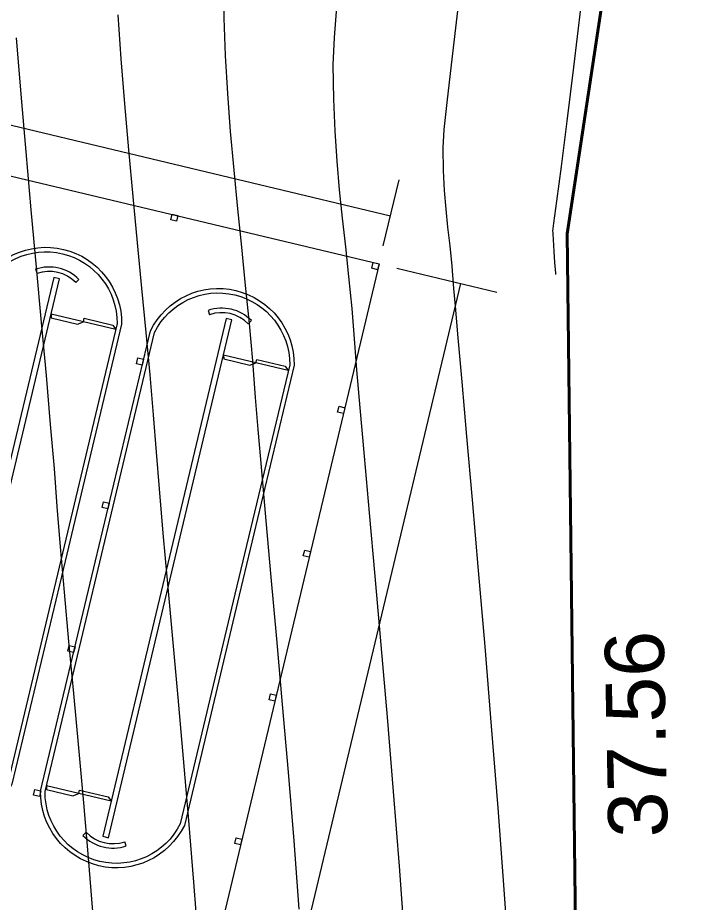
# Model space of a CAD drawing. Header units: metres. Extents: x 2572 to 5235, y 1556 to 2684.
# Drawn here: x 2951.89 to 2974.48, y 2313.98 to 2343.93 of the extents above; entities that cross this region are included whole.
import ezdxf

# ---------------------------------------------------------------- set-up
doc = ezdxf.new("R2010")
doc.units = ezdxf.units.M
doc.linetypes.add('DASHDOT', pattern=[25.4, 12.7, -6.35, 0, -6.35])
doc.linetypes.add('HIDDEN2', pattern=[4.7625, 3.175, -1.5875])
for name, color, linetype, lineweight in [('ACERO LONG', 211, 'Continuous', 35), ('Structural - Grid_Pen_No__15', 214, 'Continuous', 25), ('tuberia-agua', 132, 'DASHDOT', 25), ('vanos', 145, 'Continuous', 9), ('VIGAS DE LOSA1', 190, 'Continuous', 9)]:
    doc.layers.add(name, color=color, linetype=linetype, lineweight=lineweight)
doc.layers.add('SOMBREADO', color=7, linetype='Continuous')
doc.styles.get("Standard").update_dxf_attribs({"font": 'arial.ttf'})
doc.dimstyles.new('ISO-25', dxfattribs={"dimtxt": 0.5, "dimasz": 2.4995, "dimexe": 1.25, "dimexo": 0.625, "dimtad": 1, "dimtxsty": 'Standard', "dimblk": 'NONE', "dimblk2": 'NONE', "dimcen": 2.5, "dimadec": 0, "dimazin": 0, "dimtfac": 1, "dimtmove": 0, "dimatfit": 3, "dimfxl": 1, "dimarcsym": 0})

# ---------------------------------------------------------------- blocks, each defined once
blk = doc.blocks.new('*D181')
at = {"color": 0, "lineweight": -2, "transparency": 16777216}
for p, q in [((2898.9, 2351.807), (2899.434, 2354.046)), ((2899.144, 2352.83), (2964.51, 2337.236)), ((2964.265, 2336.213), (2964.8, 2338.452))]:
    blk.add_line(p, q, dxfattribs=at)
at = {"layer": 'Defpoints', "color": 0, "transparency": 16777216}
for p in [(2898.755, 2351.199), (2964.51, 2337.236), (2964.12, 2335.605)]:
    blk.add_point(p, dxfattribs=at)
at = {"color": 0, "transparency": 16777216, "insert": (2932.042, 2345.933), "char_height": 0.5, "attachment_point": 5, "rotation": 346.5817}
blk.add_mtext('67,2', dxfattribs=at)
blk = doc.blocks.new('_None')
blk = doc.blocks.new('*D188')
at = {"color": 0, "lineweight": -2, "transparency": 16777216}
for p, q in [((2964.728, 2335.46), (2968.104, 2334.654)), ((2951.34, 2269.773), (2966.888, 2334.944)), ((2949.18, 2270.289), (2952.556, 2269.483))]:
    blk.add_line(p, q, dxfattribs=at)
at = {"layer": 'Defpoints', "color": 0, "transparency": 16777216}
for p in [(2964.12, 2335.605), (2966.888, 2334.944), (2948.573, 2270.434)]:
    blk.add_point(p, dxfattribs=at)
at = {"color": 0, "transparency": 16777216, "insert": (2958.258, 2302.563), "char_height": 0.5, "attachment_point": 5, "rotation": 76.5817}
blk.add_mtext('67', dxfattribs=at)

msp = doc.modelspace()

# ---------------------------------------------------------------- linework, layer by layer
for points in [[(2957.315, 2337.242), (2957.268, 2337.047), (2957.074, 2337.094), (2957.12, 2337.288), (2957.315, 2337.242)], [(2964.12, 2335.605), (2964.074, 2335.41), (2963.879, 2335.457), (2963.926, 2335.651), (2964.12, 2335.605)], [(2952.5, 2335.422), (2952.549, 2335.281)], [(2951.025, 2326.392), (2948.937, 2317.638), (2949.131, 2317.591), (2953.308, 2335.1), (2953.114, 2335.147), (2951.025, 2326.392)], [(2953.968, 2335.08), (2953.861, 2334.974)], [(2955.213, 2333.388), (2953.024, 2333.91), (2953.03, 2333.784), (2953.918, 2333.572), (2954.118, 2333.649), (2954.147, 2333.766), (2955.114, 2333.536), (2955.213, 2333.388)], [(2958.336, 2334.03), (2958.385, 2333.888)], [(2956.861, 2325), (2954.773, 2316.246), (2954.967, 2316.199), (2959.144, 2333.708), (2958.95, 2333.754), (2956.861, 2325)], [(2959.804, 2333.687), (2959.697, 2333.582)], [(2956.154, 2332.379), (2956.108, 2332.184), (2955.913, 2332.23), (2955.96, 2332.425), (2956.154, 2332.379)], [(2961.049, 2331.995), (2958.86, 2332.517), (2958.866, 2332.392), (2959.754, 2332.18), (2959.955, 2332.256), (2959.983, 2332.374), (2960.95, 2332.143), (2961.049, 2331.995)], [(2962.96, 2330.741), (2962.914, 2330.547), (2962.719, 2330.593), (2962.766, 2330.788), (2962.96, 2330.741)], [(2954.994, 2327.515), (2954.948, 2327.32), (2954.753, 2327.367), (2954.799, 2327.561), (2954.994, 2327.515)], [(2961.8, 2325.878), (2961.753, 2325.683), (2961.559, 2325.73), (2961.605, 2325.924), (2961.8, 2325.878)], [(2953.834, 2322.651), (2953.787, 2322.457), (2953.593, 2322.503), (2953.639, 2322.698), (2953.834, 2322.651)], [(2960.64, 2321.014), (2960.593, 2320.82), (2960.399, 2320.866), (2960.445, 2321.061), (2960.64, 2321.014)], [(2952.673, 2317.788), (2952.627, 2317.593), (2952.433, 2317.64), (2952.479, 2317.834), (2952.673, 2317.788)], [(2955.056, 2317.432), (2952.867, 2317.954), (2952.873, 2317.829), (2953.761, 2317.617), (2953.962, 2317.693), (2953.99, 2317.811), (2954.957, 2317.58), (2955.056, 2317.432)], [(2954.1, 2316.277), (2954.208, 2316.381)], [(2959.479, 2316.151), (2959.433, 2315.956), (2959.238, 2316.003), (2959.285, 2316.197), (2959.479, 2316.151)], [(2955.565, 2315.92), (2955.517, 2316.062)]]:
    msp.add_lwpolyline(points)
for points in [[(2953.554, 2325.789), (2951.698, 2318.007, -0.8), (2946.834, 2319.168), (2948.691, 2326.949), (2950.547, 2334.731, -0.8), (2955.411, 2333.57), (2953.554, 2325.789)], [(2959.39, 2324.396), (2957.534, 2316.615, -0.8), (2952.67, 2317.775), (2954.527, 2325.557), (2956.383, 2333.338, -0.8), (2961.247, 2332.178), (2959.39, 2324.396)]]:
    msp.add_lwpolyline(points, format="xyb")
for points in [[(2953.408, 2325.824), (2951.556, 2318.058, -0.794435), (2946.984, 2319.149), (2948.837, 2326.914), (2950.689, 2334.679, -0.794435), (2955.261, 2333.589)], [(2959.244, 2324.431), (2957.392, 2316.666, -0.794435), (2952.82, 2317.757), (2954.673, 2325.522), (2956.525, 2333.287, -0.794435), (2961.097, 2332.196)]]:
    msp.add_lwpolyline(points, format="xyb", close=True)
for centre, radius, start, end in [((2952.962, 2334.087), 1.413, 44.6273, 109.0914), ((2952.962, 2334.087), 1.263, 44.6273, 109.0914), ((2958.798, 2332.694), 1.413, 44.6273, 109.0914), ((2958.798, 2332.694), 1.263, 44.6273, 109.0914), ((2955.116, 2317.26), 1.413, 224.072, 288.5361), ((2955.116, 2317.26), 1.263, 224.072, 288.5361)]:
    msp.add_arc(centre, radius, start, end)
at = {"layer": 'SOMBREADO', "color": 0, "linetype": 'Continuous', "lineweight": 50, "elevation": 0.963, "flags": 128}
msp.add_lwpolyline([(2855.603, 2325.998), (2841.861, 2306.394), (2833.957, 2297.019), (2833.957, 2297.019), (2958.008, 2267.502), (2958.008, 2267.502), (2958.008, 2267.502), (2964.27, 2279.19), (2970.935, 2299.064), (2970.485, 2336.622), (2974.483, 2363.009), (2974.483, 2363.009), (2974.483, 2363.009), (2883.659, 2373.843), (2882.812, 2365.529), (2869.334, 2345.666)], close=True, dxfattribs=at)
at = {"layer": 'Structural - Grid_Pen_No__15', "linetype": 'HIDDEN2', "lineweight": 9, "elevation": 0.963, "flags": 128}
msp.add_lwpolyline([(2855.603, 2325.998), (2841.861, 2306.394), (2833.957, 2297.019), (2833.957, 2297.019), (2958.008, 2267.502), (2958.008, 2267.502), (2958.008, 2267.502), (2964.27, 2279.19), (2970.935, 2299.064), (2970.485, 2336.622), (2974.483, 2363.009), (2974.483, 2363.009), (2974.483, 2363.009), (2883.659, 2373.843), (2882.812, 2365.529), (2869.334, 2345.666)], close=True, dxfattribs=at)
at = {"layer": 'tuberia-agua', "linetype": 'Continuous', "lineweight": 0, "elevation": 15, "flags": 128}
msp.add_lwpolyline([(2968.551, 2311.735), (2968.358, 2314.448), (2968.149, 2317.214), (2967.93, 2319.973), (2967.709, 2322.667), (2967.491, 2325.238), (2967.285, 2327.625), (2967.096, 2329.772), (2966.932, 2331.618), (2966.799, 2333.105), (2966.705, 2334.175), (2966.656, 2334.769), (2966.592, 2335.531), (2966.522, 2336.212), (2966.452, 2336.842), (2966.388, 2337.455), (2966.335, 2338.086), (2966.3, 2338.765), (2966.289, 2339.528), (2966.327, 2340.151), (2966.433, 2341.169), (2966.592, 2342.526), (2966.792, 2344.165)], dxfattribs=at)
at = {"layer": 'vanos', "linetype": 'Continuous', "lineweight": 0, "flags": 128}
for points, elevation in [([(2961.423, 2313.785), (2961.246, 2316.089), (2961.056, 2318.413), (2960.859, 2320.708), (2960.664, 2322.923), (2960.476, 2325.01), (2960.303, 2326.919), (2960.152, 2328.601), (2960.03, 2330.006), (2959.945, 2331.085), (2959.847, 2332.325), (2959.732, 2333.589), (2959.605, 2334.871), (2959.473, 2336.166), (2959.341, 2337.469), (2959.214, 2338.775), (2959.098, 2340.078), (2959, 2341.373), (2958.923, 2342.655), (2958.875, 2343.918), (2958.86, 2345.157)], 13), ([(2964.994, 2312.736), (2964.81, 2315.233), (2964.611, 2317.765), (2964.404, 2320.28), (2964.195, 2322.725), (2963.992, 2325.045), (2963.801, 2327.189), (2963.63, 2329.102), (2963.484, 2330.732), (2963.372, 2332.024), (2963.3, 2332.927), (2963.206, 2334.097), (2963.101, 2335.175), (2962.992, 2336.186), (2962.885, 2337.157), (2962.785, 2338.114), (2962.699, 2339.085), (2962.631, 2340.096), (2962.588, 2341.173), (2962.574, 2342.342), (2962.611, 2343.265), (2962.708, 2344.431)], 14), ([(2970.102, 2335.245), (2970.099, 2335.291), (2970.09, 2335.416), (2970.074, 2335.658), (2970.05, 2336.025), (2970.023, 2336.43), (2970.011, 2336.61), (2970.007, 2336.662), (2970.003, 2336.713), (2970.039, 2336.978), (2970.138, 2337.728), (2970.29, 2338.901), (2970.484, 2340.433), (2970.709, 2342.264), (2970.954, 2344.331)], 16), ([(2958.007, 2312.66), (2957.858, 2314.693), (2957.69, 2316.779), (2957.51, 2318.875), (2957.325, 2320.937), (2957.144, 2322.923), (2956.972, 2324.79), (2956.818, 2326.494), (2956.688, 2327.993), (2956.59, 2329.243), (2956.492, 2330.497), (2956.374, 2331.85), (2956.24, 2333.284), (2956.096, 2334.781), (2955.946, 2336.321), (2955.796, 2337.887), (2955.65, 2339.458), (2955.514, 2341.017), (2955.391, 2342.546), (2955.289, 2344.024)], 12), ([(2954.434, 2313.703), (2954.293, 2315.52), (2954.134, 2317.377), (2953.966, 2319.239), (2953.795, 2321.072), (2953.629, 2322.839), (2953.475, 2324.507), (2953.342, 2326.039), (2953.235, 2327.401), (2953.136, 2328.689), (2953.01, 2330.179), (2952.864, 2331.833), (2952.703, 2333.618), (2952.531, 2335.497), (2952.355, 2337.436), (2952.18, 2339.397), (2952.011, 2341.346), (2951.854, 2343.247)], 11)]:
    msp.add_lwpolyline(points, dxfattribs=dict(at, elevation=elevation))
at = {"layer": 'VIGAS DE LOSA1', "color": 2, "linetype": 'Continuous', "lineweight": 9}
for p, q in [((2898.755, 2351.199), (2964.12, 2335.605)), ((2964.12, 2335.605), (2954.838, 2296.697))]:
    msp.add_line(p, q, dxfattribs=at)

# ---------------------------------------------------------------- texts
at = {"layer": 'ACERO LONG', "color": 0, "linetype": 'Continuous', "lineweight": 9, "insert": (2972.831, 2319.696, 0.963), "char_height": 2, "attachment_point": 5, "rotation": 91.1259}
msp.add_mtext('\\A1;37.56', dxfattribs=at)

# ---------------------------------------------------------------- dimensions: what is measured, and where the dimension line sits
for p1, distance, picture, middle in [((2898.755, 2351.199), 1.677, '*D181', (2932.042, 2345.933)), ((2948.573, 2270.434), -2.845, '*D188', (2958.258, 2302.563))]:
    dim = msp.add_aligned_dim(p1=p1, p2=(2964.12, 2335.605), distance=distance, dimstyle='ISO-25')
    dim.commit()
    dim.dimension.update_dxf_attribs({"geometry": picture, "text_midpoint": middle})

doc.saveas('drawing.dxf')
